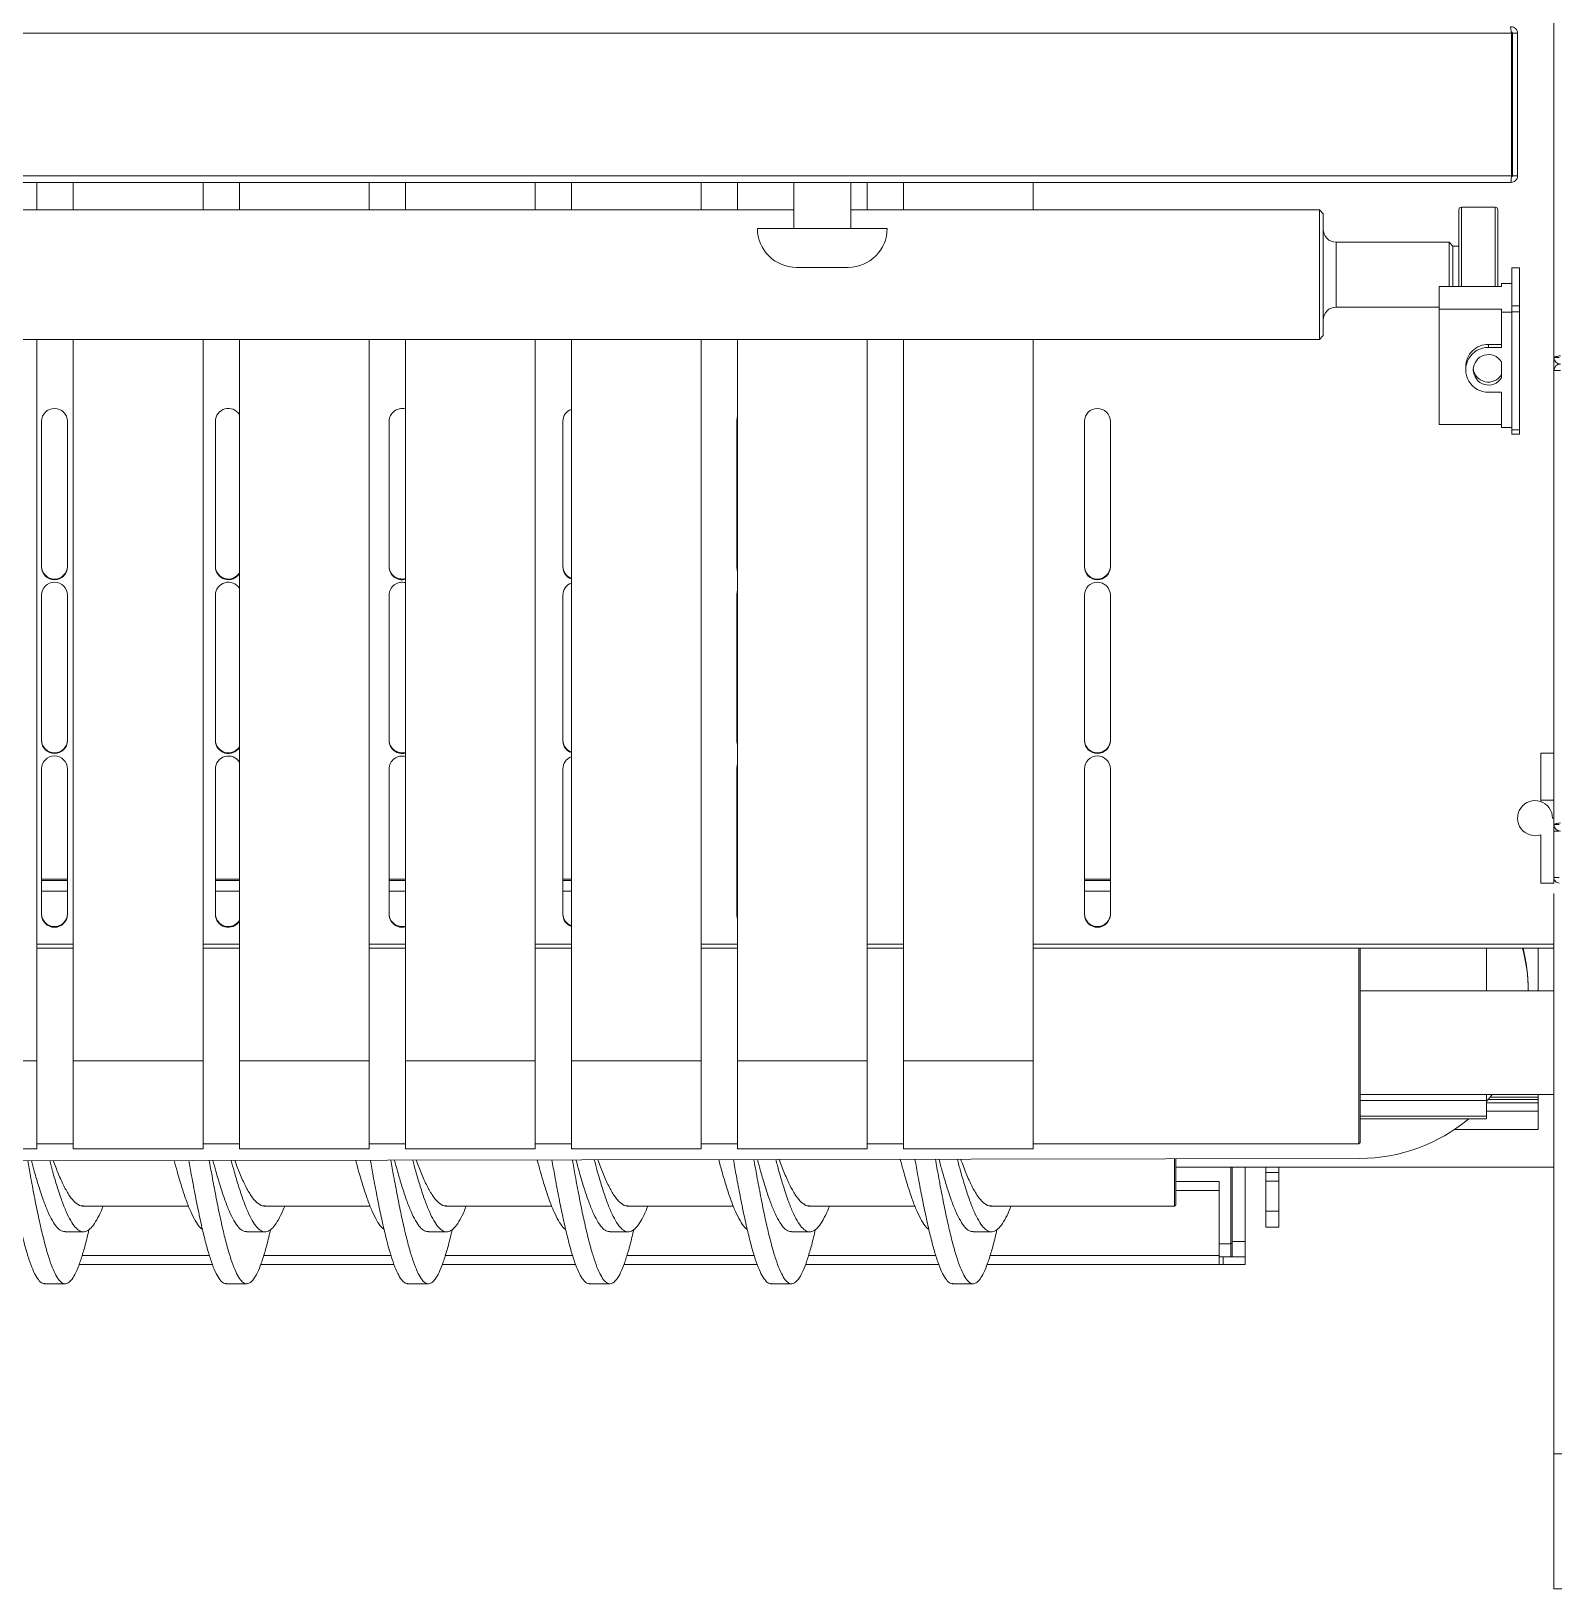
# Model space of a CAD drawing. Header units: millimetres. Extents: x 1761 to 11571, y -2876 to 3504.
# Drawn here: x 4286.6 to 4339.4, y -293.3 to -239.3 of the extents above; entities that cross this region are included whole.
import ezdxf

# ---------------------------------------------------------------- set-up
doc = ezdxf.new("R2010")
doc.units = ezdxf.units.MM
doc.layers.add('new', color=7, linetype='Continuous')

# ---------------------------------------------------------------- blocks, each defined once
blk = doc.blocks.new('SBJ')
at = {"color": 9, "linetype": 'Continuous', "lineweight": 15}
for p, q in [((176237.97, 75707.53), (176237.97, 76562.53)), ((176221.62, 75832.53), (172780.32, 75832.53)), ((176221.62, 75832.53), (176221.62, 75777.53)), ((176221.97, 75777.53), (176221.97, 75832.53)), ((176221.97, 75832.53), (176223.97, 75832.53)), ((176223.97, 75777.53), (176223.97, 75832.53)), ((172780.32, 75777.53), (176221.62, 75777.53)), ((176223.97, 75777.53), (176221.97, 75777.53)), ((176221.47, 75775.03), (172780.47, 75775.03)), ((175653.26, 75764.48), (175653.26, 75775.03)), ((175667.26, 75764.48), (175667.26, 75775.03)), ((175717.26, 75764.48), (175717.26, 75775.03)), ((175731.26, 75764.48), (175731.26, 75775.03)), ((175781.26, 75764.48), (175781.26, 75775.03)), ((175795.26, 75764.48), (175795.26, 75775.03)), ((175845.26, 75764.48), (175845.26, 75775.03)), ((175859.26, 75764.48), (175859.26, 75775.03)), ((175909.26, 75764.48), (175909.26, 75775.03)), ((175923.26, 75764.48), (175923.26, 75775.03)), ((175944.97, 75775.03), (175944.97, 75757.3)), ((175966.97, 75757.3), (175966.97, 75775.03)), ((175973.26, 75764.48), (175973.26, 75775.03)), ((175987.26, 75764.48), (175987.26, 75775.03)), ((176037.26, 75764.48), (176037.26, 75775.03)), ((175944.97, 75764.48), (173056.97, 75764.48)), ((176147.57, 75764.48), (175966.97, 75764.48)), ((176149.07, 75762.98), (176147.57, 75764.48)), ((176147.57, 75718.1), (176147.57, 75764.48)), ((176201.36, 75734.91), (176201.36, 75764.48)), ((176215.36, 75765.48), (176202.36, 75765.48)), ((176202.36, 75765.48), (176202.36, 75734.91)), ((176215.36, 75734.91), (176215.36, 75765.48)), ((176216.36, 75764.48), (176216.36, 75734.91)), ((176149.07, 75762.98), (176149.07, 75719.39)), ((175930.97, 75757.3), (175980.97, 75757.3)), ((176197.57, 75751.98), (176154.07, 75751.98)), ((176154.07, 75726.98), (176154.07, 75751.98)), ((176199.07, 75750.48), (176197.57, 75751.98)), ((176197.57, 75734.91), (176197.57, 75751.98)), ((176201.36, 75750.48), (176199.07, 75750.48)), ((176199.07, 75734.91), (176199.07, 75750.48)), ((175965.97, 75742.3), (175945.97, 75742.3)), ((176224.76, 75742.14), (176221.76, 75742.14)), ((176221.76, 75742.12), (176221.76, 75742.14)), ((176224.76, 75742.12), (176221.76, 75742.12)), ((176221.76, 75742.12), (176221.76, 75727.44)), ((176224.76, 75742.14), (176224.76, 75742.12)), ((176224.76, 75742.12), (176224.76, 75727.44)), ((176217.76, 75734.91), (176193.76, 75734.91)), ((176193.76, 75734.91), (176193.76, 75726.19)), ((176217.76, 75736.05), (176217.76, 75734.91)), ((176221.76, 75736.05), (176217.76, 75736.05)), ((176154.07, 75726.98), (176193.76, 75726.98)), ((176217.76, 75726.19), (176193.76, 75726.19)), ((176193.76, 75726.19), (176193.76, 75681.72)), ((176217.76, 75726.19), (176217.76, 75725.05)), ((176221.76, 75725.05), (176217.76, 75725.05)), ((176217.76, 75725.05), (176217.76, 75711.47)), ((176221.76, 75727.44), (176224.76, 75727.44)), ((176221.76, 75725.16), (176221.76, 75727.44)), ((176224.76, 75725.16), (176221.76, 75725.16)), ((176221.76, 75725.16), (176221.76, 75679.7)), ((176224.76, 75727.44), (176224.76, 75725.16)), ((176224.76, 75725.16), (176224.76, 75679.7)), ((176147.57, 75714.48), (176147.57, 75718.1)), ((176147.57, 75714.48), (176149.07, 75715.98)), ((176149.07, 75719.39), (176149.07, 75715.98)), ((172860.57, 75714.48), (176147.57, 75714.48)), ((175653.26, 75436.55), (175653.26, 75714.48)), ((175667.26, 75436.55), (175667.26, 75714.48)), ((175717.26, 75436.55), (175717.26, 75714.48)), ((175731.26, 75436.55), (175731.26, 75714.48)), ((175781.26, 75436.55), (175781.26, 75714.48)), ((175795.26, 75436.55), (175795.26, 75714.48)), ((175845.26, 75436.55), (175845.26, 75714.48)), ((175859.26, 75436.55), (175859.26, 75714.48)), ((175909.26, 75436.55), (175909.26, 75714.48)), ((175923.26, 75436.55), (175923.26, 75714.48)), ((175973.26, 75436.55), (175973.26, 75714.48)), ((175987.26, 75436.55), (175987.26, 75714.48)), ((176037.26, 75436.55), (176037.26, 75714.48)), ((176212.76, 75711.47), (176212.76, 75712.62)), ((176217.76, 75712.62), (176212.76, 75712.62)), ((176212.76, 75711.47), (176217.76, 75711.47)), ((176204, 75703.96), (176204, 75702.81)), ((176217.76, 75705.93), (176217.76, 75699.69)), ((176237.97, 75702.53), (176237.97, 75707.53)), ((176239.97, 75707.53), (176237.97, 75707.53)), ((176237.97, 75527.53), (176237.97, 75702.53)), ((176240.47, 75702.53), (176237.97, 75702.53)), ((176217.76, 75694.15), (176212.76, 75694.15)), ((176217.76, 75694.15), (176217.76, 75680.58)), ((175655.01, 75626.86), (175655.01, 75682.99)), ((175665.01, 75682.99), (175665.01, 75626.86)), ((175722.01, 75626.86), (175722.01, 75682.99)), ((175789.01, 75626.86), (175789.01, 75682.99)), ((175856.01, 75626.86), (175856.01, 75682.99)), ((175923.01, 75626.86), (175923.01, 75682.99)), ((176057.01, 75626.86), (176057.01, 75682.99)), ((176067.01, 75682.99), (176067.01, 75626.86)), ((176217.76, 75681.72), (176193.76, 75681.72)), ((176221.76, 75680.58), (176217.76, 75680.58)), ((176221.76, 75679.7), (176224.76, 75679.7)), ((176221.76, 75678), (176221.76, 75679.7)), ((176224.76, 75679.7), (176224.76, 75678)), ((176221.76, 75678), (176224.76, 75678)), ((175655.01, 75559.89), (175655.01, 75616.02)), ((175665.01, 75616.02), (175665.01, 75559.89)), ((175722.01, 75559.89), (175722.01, 75616.02)), ((175789.01, 75559.89), (175789.01, 75616.02)), ((175856.01, 75559.89), (175856.01, 75616.02)), ((175923.01, 75559.89), (175923.01, 75616.02)), ((176057.01, 75559.89), (176057.01, 75616.02)), ((176067.01, 75616.02), (176067.01, 75559.89)), ((176232.97, 75555.03), (176232.97, 75537.03)), ((176237.97, 75555.03), (176232.97, 75555.03)), ((175655.01, 75492.92), (175655.01, 75549.06)), ((175665.01, 75549.06), (175665.01, 75492.92)), ((175722.01, 75492.92), (175722.01, 75549.06)), ((175789.01, 75492.92), (175789.01, 75549.06)), ((175856.01, 75492.92), (175856.01, 75549.06)), ((175923.01, 75492.92), (175923.01, 75549.06)), ((176057.01, 75492.92), (176057.01, 75549.06)), ((176067.01, 75549.06), (176067.01, 75492.92)), ((176232.97, 75537.03), (176232.97, 75536.39)), ((176232.97, 75537.03), (176237.97, 75537.03)), ((176237.97, 75530.03), (176237.47, 75530.03)), ((176232.97, 75523.66), (176232.97, 75505.03)), ((176237.97, 75527.53), (176237.97, 75525.03)), ((176239.97, 75527.53), (176237.97, 75527.53)), ((176237.97, 75525.03), (176239.97, 75525.03)), ((176237.97, 75507.13), (176237.97, 75525.03)), ((175665.01, 75506.53), (175655.01, 75506.53)), ((175665.01, 75506.03), (175655.01, 75506.03)), ((175731.26, 75506.53), (175722.01, 75506.53)), ((175731.26, 75506.03), (175722.01, 75506.03)), ((175795.26, 75506.53), (175789.01, 75506.53)), ((175795.26, 75506.03), (175789.01, 75506.03)), ((175859.26, 75506.53), (175856.01, 75506.53)), ((175859.26, 75506.03), (175856.01, 75506.03)), ((175923.26, 75506.53), (175923.01, 75506.53)), ((175923.26, 75506.03), (175923.01, 75506.03)), ((176067.01, 75506.53), (176057.01, 75506.53)), ((176067.01, 75506.03), (176057.01, 75506.03)), ((176237.97, 75507.13), (176237.97, 75505.03)), ((176237.97, 75507.13), (176239.97, 75507.13)), ((175665.01, 75501.92), (175655.01, 75501.92)), ((175731.26, 75501.92), (175722.01, 75501.92)), ((175795.26, 75501.92), (175789.01, 75501.92)), ((175859.26, 75501.92), (175856.01, 75501.92)), ((175923.26, 75501.92), (175923.01, 75501.92)), ((176067.01, 75501.92), (176057.01, 75501.92)), ((176237.97, 75505.03), (176232.97, 75505.03)), ((176237.97, 75285.03), (176237.97, 75501.03)), ((175667.26, 75481.5), (175653.26, 75481.5)), ((175731.26, 75481.5), (175717.26, 75481.5)), ((175795.26, 75481.5), (175781.26, 75481.5)), ((175859.26, 75481.5), (175845.26, 75481.5)), ((175923.26, 75481.5), (175909.26, 75481.5)), ((175987.26, 75481.5), (175973.26, 75481.5)), ((176237.97, 75481.5), (176037.26, 75481.5)), ((175653.26, 75479.93), (175667.26, 75479.93)), ((175717.26, 75479.93), (175731.26, 75479.93)), ((175781.26, 75479.93), (175795.26, 75479.93)), ((175845.26, 75479.93), (175859.26, 75479.93)), ((175909.26, 75479.93), (175923.26, 75479.93)), ((175973.26, 75479.93), (175987.26, 75479.93)), ((176037.26, 75479.93), (176237.97, 75479.93)), ((176162.77, 75425.7), (176162.77, 75479.93)), ((176163.27, 75425.93), (176163.27, 75479.93)), ((176211.97, 75479.93), (176211.97, 75463.53)), ((176231.97, 75463.53), (176231.97, 75479.93)), ((176237.97, 75463.53), (176163.27, 75463.53)), ((176228.1, 75463.53), (176228.1, 75464.11)), ((175653.26, 75436.55), (175603.26, 75436.55)), ((175653.26, 75402.66), (175653.26, 75436.55)), ((175717.26, 75436.55), (175667.26, 75436.55)), ((175667.26, 75402.66), (175667.26, 75436.55)), ((175717.26, 75402.66), (175717.26, 75436.55)), ((175781.26, 75436.55), (175731.26, 75436.55)), ((175731.26, 75402.66), (175731.26, 75436.55)), ((175781.26, 75402.66), (175781.26, 75436.55)), ((175845.26, 75436.55), (175795.26, 75436.55)), ((175795.26, 75402.66), (175795.26, 75436.55)), ((175845.26, 75402.66), (175845.26, 75436.55)), ((175909.26, 75436.55), (175859.26, 75436.55)), ((175859.26, 75402.66), (175859.26, 75436.55)), ((175909.26, 75402.66), (175909.26, 75436.55)), ((175973.26, 75436.55), (175923.26, 75436.55)), ((175923.26, 75402.66), (175923.26, 75436.55)), ((175973.26, 75402.66), (175973.26, 75436.55)), ((176037.26, 75436.55), (175987.26, 75436.55)), ((175987.26, 75402.66), (175987.26, 75436.55)), ((176037.26, 75402.66), (176037.26, 75436.55)), ((176162.77, 75404.53), (176162.77, 75425.7)), ((176163.27, 75405.03), (176163.27, 75425.93)), ((176163.27, 75423.53), (176237.97, 75423.53)), ((176211.97, 75423.53), (176211.97, 75421.17)), ((176212.64, 75421.6), (176231.97, 75421.6)), ((176213.4, 75422.5), (176231.97, 75422.5)), ((176231.97, 75422.5), (176231.97, 75423.53)), ((176231.97, 75421.6), (176231.97, 75422.5)), ((176231.97, 75420.29), (176231.97, 75421.6)), ((176211.97, 75421.17), (176163.27, 75421.17)), ((176211.97, 75421.17), (176211.97, 75415.24)), ((176211.97, 75420.29), (176231.97, 75420.29)), ((176211.97, 75417.13), (176231.97, 75417.13)), ((176231.97, 75417.13), (176231.97, 75420.29)), ((176231.97, 75410), (176231.97, 75417.13)), ((176211.97, 75415.24), (176163.27, 75415.24)), ((176211.97, 75414.18), (176163.27, 75414.18)), ((176199.58, 75410), (176231.97, 75410)), ((176211.97, 75414.18), (176211.97, 75415.24)), ((175653.26, 75404.53), (175667.26, 75404.53)), ((175717.26, 75404.53), (175731.26, 75404.53)), ((175781.26, 75404.53), (175795.26, 75404.53)), ((175845.26, 75404.53), (175859.26, 75404.53)), ((175909.26, 75404.53), (175923.26, 75404.53)), ((175973.26, 75404.53), (175987.26, 75404.53)), ((176037.26, 75404.53), (176162.77, 75404.53)), ((176162.77, 75404.53), (176163.27, 75405.03)), ((176163.21, 75398.9), (174591.09, 75396.23)), ((175603.26, 75402.66), (175653.26, 75402.66)), ((175667.26, 75402.66), (175717.26, 75402.66)), ((175731.26, 75402.66), (175781.26, 75402.66)), ((175795.26, 75402.66), (175845.26, 75402.66)), ((175859.26, 75402.66), (175909.26, 75402.66)), ((175923.26, 75402.66), (175973.26, 75402.66)), ((175987.26, 75402.66), (176037.26, 75402.66)), ((176091.77, 75398.78), (176091.77, 75380.53)), ((176092.27, 75398.78), (176092.27, 75381.03)), ((176092.27, 75395.53), (176237.97, 75395.53)), ((176113.47, 75366.03), (176113.47, 75395.53)), ((176113.97, 75395.53), (176113.97, 75366.92)), ((176118.97, 75395.53), (176118.97, 75366.92)), ((176126.97, 75393.44), (176126.97, 75395.53)), ((176131.97, 75393.44), (176126.97, 75393.44)), ((176126.97, 75390.09), (176126.97, 75393.44)), ((176131.97, 75393.44), (176131.97, 75395.53)), ((176131.97, 75390.09), (176131.97, 75393.44)), ((176108.97, 75390.03), (176092.27, 75390.03)), ((176108.97, 75386.53), (176092.27, 75386.53)), ((176108.97, 75390.03), (176108.97, 75386.53)), ((176108.97, 75361.53), (176108.97, 75386.53)), ((176126.97, 75390.09), (176131.97, 75390.09)), ((176126.97, 75378.55), (176126.97, 75390.09)), ((176131.97, 75378.55), (176131.97, 75390.09)), ((175670.69, 75380.53), (175711.68, 75380.53)), ((175740.69, 75380.53), (175781.68, 75380.53)), ((175810.69, 75380.53), (175851.68, 75380.53)), ((175880.69, 75380.53), (175921.68, 75380.53)), ((175950.69, 75380.53), (175991.68, 75380.53)), ((176020.69, 75380.53), (176091.77, 75380.53)), ((176091.77, 75380.53), (176092.27, 75381.03)), ((176131.97, 75378.55), (176126.97, 75378.55)), ((176126.97, 75372.38), (176126.97, 75378.55)), ((176131.97, 75372.38), (176131.97, 75378.55)), ((175664.14, 75370.6), (175671.19, 75370.6)), ((175734.14, 75370.6), (175741.19, 75370.6)), ((175804.14, 75370.6), (175811.19, 75370.6)), ((175874.14, 75370.6), (175881.19, 75370.6)), ((175944.14, 75370.6), (175951.19, 75370.6)), ((176014.14, 75370.6), (176021.19, 75370.6)), ((176131.97, 75372.38), (176126.97, 75372.38)), ((175719.72, 75361.53), (175670.66, 75361.53)), ((175789.72, 75361.53), (175740.66, 75361.53)), ((175859.72, 75361.53), (175810.66, 75361.53)), ((175929.72, 75361.53), (175880.66, 75361.53)), ((175999.72, 75361.53), (175950.66, 75361.53)), ((176108.97, 75361.53), (176020.66, 75361.53)), ((176108.97, 75366.03), (176113.47, 75366.03)), ((176108.97, 75361.53), (176108.97, 75358.03)), ((176113.47, 75366.03), (176113.47, 75361.03)), ((176118.97, 75366.92), (176113.97, 75366.92)), ((176113.97, 75366.92), (176113.97, 75361.03)), ((176118.97, 75366.92), (176118.97, 75361.03)), ((175720.91, 75358.03), (175669.49, 75358.03)), ((175790.91, 75358.03), (175739.49, 75358.03)), ((175860.91, 75358.03), (175809.49, 75358.03)), ((175930.91, 75358.03), (175879.49, 75358.03)), ((176000.91, 75358.03), (175949.49, 75358.03)), ((176108.97, 75358.03), (176019.49, 75358.03)), ((176108.97, 75361.03), (176110.47, 75361.03)), ((176110.47, 75361.03), (176108.97, 75361.03)), ((176110.47, 75358.03), (176108.97, 75358.03)), ((176110.47, 75361.03), (176110.47, 75358.03)), ((176113.97, 75361.03), (176110.47, 75361.03)), ((176118.97, 75358.03), (176110.47, 75358.03)), ((176113.97, 75361.05), (176113.64, 75361.03)), ((176118.97, 75361.03), (176113.97, 75361.03)), ((176118.97, 75358.03), (176118.97, 75361.03)), ((175656.25, 75350.6), (175664.14, 75350.6)), ((175726.25, 75350.6), (175734.14, 75350.6)), ((175796.25, 75350.6), (175804.14, 75350.6)), ((175866.25, 75350.6), (175874.14, 75350.6)), ((175936.25, 75350.6), (175944.14, 75350.6)), ((176006.25, 75350.6), (176014.14, 75350.6)), ((176237.97, 75285.03), (176437.97, 75285.03)), ((176237.97, 75233.03), (176237.97, 75285.03)), ((176237.97, 75233.03), (176437.97, 75233.03))]:
    blk.add_line(p, q, dxfattribs=at)
at = {"color": 9, "linetype": 'Continuous', "lineweight": 15, "flags": 128}
for points in [[(175923.01, 75682.99), (175923.21, 75684.38), (175923.26, 75684.54)], [(175923.01, 75627.12), (175923.21, 75625.73), (175923.26, 75625.56)], [(175923.26, 75625.3), (175923.21, 75625.47), (175923.01, 75626.86)], [(175923.01, 75616.02), (175923.21, 75617.41), (175923.26, 75617.57)], [(175923.01, 75560.15), (175923.21, 75558.76), (175923.26, 75558.6)], [(175923.26, 75558.34), (175923.21, 75558.5), (175923.01, 75559.89)], [(175923.01, 75549.06), (175923.21, 75550.44), (175923.26, 75550.61)], [(175923.01, 75493.18), (175923.21, 75491.8), (175923.26, 75491.63)], [(175923.26, 75491.37), (175923.21, 75491.53), (175923.01, 75492.92)], [(176214.23, 75423.53), (176213.95, 75423.18), (176211.97, 75420.83)]]:
    blk.add_lwpolyline(points, dxfattribs=at)
at = {"color": 9, "linetype": 'Continuous', "lineweight": 15}
for centre, radius, start, end in [((176202.36, 75764.48), 1, 90, 180), ((176215.36, 75764.48), 1, 0, 90), ((175945.97, 75757.3), 15, 180, 270), ((175965.97, 75757.3), 15, 270, 0), ((176154.07, 75756.98), 5, 180, 270), ((176154.07, 75721.98), 5, 90, 180), ((176212.71, 75703.91), 8.71, 89.63964, 179.68291), ((176212.68, 75702.81), 8.66, 89.47486, 270.52514), ((176212.79, 75702.81), 5.87, 32.11709, 327.88291), ((176240.47, 75707.53), 2.5, 180, 270), ((176240.47, 75702.53), 2.5, 90, 180), ((176212.77, 75704.02), 5.93, 186.18613, 327.45458), ((175660.01, 75682.93), 5, 0.66843, 179.33157), ((175727.02, 75682.92), 5.01, 32.05022, 179.17774), ((175794, 75682.93), 4.99, 75.33366, 179.28565), ((175860.95, 75682.96), 4.94, 109.92779, 179.67777), ((176062.01, 75682.93), 5, 0.66843, 179.33157), ((175660.01, 75627.17), 5, 180.66843, 359.33157), ((175660.01, 75626.91), 5, 180.66843, 359.33157), ((175727.02, 75627.19), 5.01, 180.82226, 327.94978), ((175727.02, 75626.93), 5.01, 180.82226, 327.94978), ((175794, 75627.18), 4.99, 180.71435, 284.66634), ((175793.99, 75626.9), 4.98, 180.5489, 284.83179), ((175860.95, 75627.14), 4.94, 180.32223, 250.07221), ((175860.94, 75626.88), 4.93, 180.27596, 250.11848), ((176062.01, 75627.17), 5, 180.66843, 359.33157), ((176062.01, 75626.91), 5, 180.66843, 359.33157), ((175660.01, 75615.96), 5, 0.66843, 179.33157), ((175727.02, 75615.95), 5.01, 32.05022, 179.17774), ((175794, 75615.96), 4.99, 75.33366, 179.28565), ((175860.95, 75616), 4.94, 109.92779, 179.67777), ((176062.01, 75615.96), 5, 0.66843, 179.33157), ((175660.01, 75560.21), 5, 180.66843, 359.33157), ((175660.01, 75559.95), 5, 180.66843, 359.33157), ((175727.02, 75560.22), 5.01, 180.82226, 327.94978), ((175727.02, 75559.96), 5.01, 180.82226, 327.94978), ((175794, 75560.21), 4.99, 180.71435, 284.66634), ((175793.99, 75559.94), 4.98, 180.5489, 284.83179), ((175860.95, 75560.18), 4.94, 180.32223, 250.07221), ((175860.94, 75559.91), 4.93, 180.27596, 250.11848), ((176062.01, 75560.21), 5, 180.66843, 359.33157), ((176062.01, 75559.95), 5, 180.66843, 359.33157), ((175660.01, 75549), 5, 0.66843, 179.33157), ((175727.02, 75548.98), 5.01, 32.05022, 179.17774), ((175794, 75548.99), 4.99, 75.33366, 179.28565), ((175860.95, 75549.03), 4.94, 109.92779, 179.67777), ((176062.01, 75549), 5, 0.66843, 179.33157), ((176230.72, 75530.03), 6.75, 0, 289.47122), ((176240.47, 75527.53), 2.5, 180, 270), ((175660.01, 75493.24), 5, 180.66843, 359.33157), ((175660.01, 75492.98), 5, 180.66843, 359.33157), ((175727.02, 75493.25), 5.01, 180.82226, 327.94978), ((175727.02, 75492.99), 5.01, 180.82226, 327.94978), ((175794, 75493.24), 4.99, 180.71435, 284.66634), ((175793.99, 75492.97), 4.98, 180.5489, 284.83179), ((175860.95, 75493.21), 4.94, 180.32223, 250.07221), ((175860.94, 75492.95), 4.93, 180.27596, 250.11848), ((176062.01, 75493.24), 5, 180.66843, 359.33157), ((176062.01, 75492.98), 5, 180.66843, 359.33157), ((176164.32, 75463.27), 63.78, 0.2324, 15.14099), ((176164.32, 75464.1), 63.78, 0.00221, 14.36575), ((176163.14, 75464.27), 65.37, 270.05881, 309.97388), ((176113.47, 75366.53), 0.5, 270, 0)]:
    blk.add_arc(centre, radius, start, end, dxfattribs=at)
for points in [[(176221.12, 75835.03), (176221.16, 75834.99), (176221.24, 75834.91), (176221.37, 75834.34), (176221.49, 75833.51), (176221.58, 75832.85), (176221.62, 75832.53)], [(176223.97, 75832.53), (176223.93, 75832.85), (176223.86, 75833.51), (176223.28, 75834.34), (176222.45, 75834.91), (176221.8, 75834.99), (176221.47, 75835.03)], [(176221.97, 75832.53), (176221.96, 75832.59), (176221.95, 75832.72), (176221.83, 75832.89), (176221.67, 75833), (176221.54, 75833.02), (176221.47, 75833.03)], [(176221.62, 75777.53), (176221.6, 75777.2), (176221.58, 75776.54), (176221.54, 75775.72), (176221.51, 75775.14), (176221.48, 75775.06), (176221.47, 75775.03)], [(176221.47, 75775.03), (176221.8, 75775.06), (176222.45, 75775.14), (176223.28, 75775.72), (176223.86, 75776.54), (176223.93, 75777.2), (176223.97, 75777.53)], [(176221.47, 75777.03), (176221.54, 75777.03), (176221.67, 75777.05), (176221.83, 75777.17), (176221.95, 75777.33), (176221.96, 75777.46), (176221.97, 75777.53)], [(176237.97, 75507.13), (176238, 75506.85), (176238.07, 75506.3), (176238.55, 75505.61), (176239.24, 75505.12), (176239.8, 75505.06), (176240.07, 75505.03)]]:
    blk.add_open_spline(points, degree=3, dxfattribs=at)
for points, knots in [([(176240.47, 75708.23), (176240.18, 75708.18), (176239.61, 75708.08), (176238.86, 75707.93), (176238.29, 75707.77), (176238.01, 75707.64), (176237.98, 75707.56), (176237.97, 75707.53)], [0, 0, 0, 0, 0.218175, 0.43635, 0.654515, 0.87268, 1, 1, 1, 1]), ([(176240.47, 75528.23), (176240.18, 75528.18), (176239.61, 75528.08), (176238.86, 75527.93), (176238.29, 75527.77), (176238.01, 75527.64), (176237.98, 75527.56), (176237.97, 75527.53)], [0, 0, 0, 0, 0.218175, 0.43635, 0.654515, 0.87268, 1, 1, 1, 1]), ([(175656.25, 75350.69), (175656.16, 75350.66), (175655.58, 75350.49), (175654.52, 75351.26), (175653.06, 75353.05), (175651.6, 75356), (175650.14, 75359.95), (175648.69, 75364.85), (175647.23, 75370.62), (175645.77, 75377.15), (175644.31, 75384.36), (175642.99, 75391.35), (175642.15, 75396.04), (175641.8, 75398.02)], [0, 0, 0, 0, 0.018877, 0.119821, 0.220685, 0.321548, 0.422492, 0.523334, 0.624241, 0.725149, 0.82599, 0.926934, 1, 1, 1, 1]), ([(175673.29, 75371.4), (175673.06, 75370.43), (175672.35, 75367.33), (175671.16, 75362.95), (175669.7, 75358.36), (175668.24, 75354.79), (175666.78, 75352.24), (175665.32, 75350.79), (175663.87, 75350.44), (175662.4, 75351.2), (175660.95, 75353.06), (175659.49, 75356), (175658.03, 75359.95), (175656.57, 75364.85), (175655.11, 75370.62), (175653.65, 75377.15), (175652.2, 75384.36), (175650.87, 75391.35), (175650.03, 75396.05), (175649.68, 75398.03)], [0, 0, 0, 0, 0.028542, 0.0903, 0.152107, 0.213851, 0.275636, 0.337421, 0.399165, 0.460972, 0.52273, 0.584488, 0.646295, 0.708039, 0.769824, 0.831609, 0.893353, 0.95516, 1, 1, 1, 1]), ([(175664.14, 75370.68), (175663.66, 75370.72), (175662.59, 75370.81), (175660.95, 75372.27), (175659.2, 75374.77), (175657.45, 75378.3), (175655.7, 75382.74), (175653.95, 75388.01), (175652.42, 75393.15), (175651.47, 75396.68), (175651.11, 75398.03)], [0, 0, 0, 0, 0.110724, 0.24494, 0.379156, 0.51344, 0.647724, 0.781939, 0.916155, 1, 1, 1, 1]), ([(175678.72, 75380.53), (175678.65, 75380.33), (175677.99, 75378.54), (175676.75, 75375.98), (175675, 75373.02), (175673.26, 75371.19), (175671.5, 75370.43), (175669.75, 75370.79), (175668, 75372.25), (175666.26, 75374.77), (175664.5, 75378.3), (175662.75, 75382.74), (175661, 75388.01), (175659.47, 75393.15), (175658.52, 75396.68), (175658.16, 75398.04)], [0, 0, 0, 0, 0.010598, 0.095721, 0.180801, 0.265881, 0.351004, 0.436127, 0.521207, 0.606286, 0.691409, 0.776532, 0.861612, 0.946692, 1, 1, 1, 1]), ([(175671.19, 75380.69), (175670.86, 75380.66), (175669.8, 75380.54), (175668, 75381.78), (175665.82, 75384.31), (175663.63, 75388.12), (175661.54, 75392.71), (175660.17, 75396.35), (175659.53, 75398.05)], [0, 0, 0, 0, 0.085734, 0.273345, 0.460956, 0.648568, 0.836183, 1, 1, 1, 1]), ([(175717.05, 75371.56), (175716.7, 75371.82), (175715.77, 75372.5), (175714.26, 75374.8), (175712.5, 75378.3), (175710.75, 75382.75), (175709, 75388.01), (175707.47, 75393.18), (175706.51, 75396.74), (175706.14, 75398.13)], [0, 0, 0, 0, 0.095452, 0.255825, 0.41628, 0.576735, 0.737108, 0.897481, 1, 1, 1, 1]), ([(175726.25, 75350.69), (175726.16, 75350.66), (175725.58, 75350.49), (175724.52, 75351.26), (175723.06, 75353.05), (175721.6, 75356), (175720.14, 75359.95), (175718.69, 75364.85), (175717.23, 75370.62), (175715.77, 75377.15), (175714.31, 75384.36), (175712.98, 75391.38), (175712.13, 75396.12), (175711.78, 75398.14)], [0, 0, 0, 0, 0.018849, 0.119644, 0.220358, 0.321073, 0.421867, 0.52256, 0.623318, 0.724076, 0.824769, 0.925563, 1, 1, 1, 1]), ([(175743.29, 75371.4), (175743.06, 75370.43), (175742.35, 75367.33), (175741.16, 75362.95), (175739.7, 75358.36), (175738.24, 75354.79), (175736.78, 75352.24), (175735.32, 75350.79), (175733.87, 75350.44), (175732.4, 75351.2), (175730.95, 75353.06), (175729.49, 75356), (175728.03, 75359.95), (175726.57, 75364.85), (175725.11, 75370.62), (175723.65, 75377.15), (175722.2, 75384.36), (175720.86, 75391.39), (175720.02, 75396.13), (175719.66, 75398.15)], [0, 0, 0, 0, 0.028516, 0.090218, 0.151969, 0.213657, 0.275386, 0.337115, 0.398803, 0.460554, 0.522256, 0.583958, 0.645709, 0.707398, 0.769127, 0.830855, 0.892544, 0.954295, 1, 1, 1, 1]), ([(175734.14, 75370.68), (175733.66, 75370.72), (175732.59, 75370.81), (175730.95, 75372.27), (175729.2, 75374.77), (175727.45, 75378.3), (175725.7, 75382.74), (175723.95, 75388.01), (175722.41, 75393.19), (175721.45, 75396.75), (175721.07, 75398.15)], [0, 0, 0, 0, 0.1104501, 0.2443333, 0.3782166, 0.512168, 0.6461195, 0.7800027, 0.9138859, 1, 1, 1, 1]), ([(175748.72, 75380.53), (175748.65, 75380.33), (175747.99, 75378.54), (175746.75, 75375.98), (175745, 75373.02), (175743.26, 75371.19), (175741.5, 75370.43), (175739.75, 75370.79), (175738, 75372.25), (175736.26, 75374.77), (175734.5, 75378.3), (175732.75, 75382.74), (175731, 75388.01), (175729.46, 75393.19), (175728.5, 75396.76), (175728.13, 75398.16)], [0, 0, 0, 0, 0.010582, 0.095571, 0.180517, 0.265463, 0.350452, 0.435442, 0.520388, 0.605334, 0.690323, 0.775312, 0.860258, 0.945204, 1, 1, 1, 1]), ([(175741.19, 75380.69), (175740.86, 75380.66), (175739.8, 75380.54), (175738, 75381.78), (175735.82, 75384.31), (175733.63, 75388.12), (175731.52, 75392.74), (175730.14, 75396.43), (175729.49, 75398.17)], [0, 0, 0, 0, 0.085398, 0.272273, 0.459149, 0.646026, 0.832905, 1, 1, 1, 1]), ([(175787.05, 75371.56), (175786.7, 75371.82), (175785.77, 75372.5), (175784.26, 75374.8), (175782.5, 75378.3), (175780.75, 75382.75), (175779, 75388.01), (175777.46, 75393.22), (175776.49, 75396.82), (175776.1, 75398.25)], [0, 0, 0, 0, 0.0951694, 0.2550682, 0.4150484, 0.5750287, 0.7349274, 0.8948262, 1, 1, 1, 1]), ([(175796.25, 75350.69), (175796.16, 75350.66), (175795.58, 75350.49), (175794.52, 75351.26), (175793.06, 75353.05), (175791.6, 75356), (175790.14, 75359.95), (175788.69, 75364.85), (175787.23, 75370.62), (175785.77, 75377.15), (175784.31, 75384.36), (175782.97, 75391.42), (175782.12, 75396.2), (175781.75, 75398.26)], [0, 0, 0, 0, 0.018821, 0.119467, 0.220033, 0.320599, 0.421244, 0.521788, 0.622397, 0.723007, 0.823551, 0.924196, 1, 1, 1, 1]), ([(175813.29, 75371.4), (175813.06, 75370.43), (175812.35, 75367.33), (175811.16, 75362.95), (175809.7, 75358.36), (175808.24, 75354.79), (175806.78, 75352.24), (175805.32, 75350.79), (175803.87, 75350.44), (175802.4, 75351.2), (175800.95, 75353.06), (175799.49, 75356), (175798.03, 75359.95), (175796.57, 75364.85), (175795.11, 75370.62), (175793.65, 75377.15), (175792.2, 75384.36), (175790.86, 75391.43), (175790, 75396.21), (175789.64, 75398.27)], [0, 0, 0, 0, 0.02849, 0.090136, 0.151831, 0.213464, 0.275137, 0.33681, 0.398442, 0.460137, 0.521784, 0.58343, 0.645125, 0.706757, 0.76843, 0.830103, 0.891736, 0.953431, 1, 1, 1, 1]), ([(175804.14, 75370.68), (175803.66, 75370.72), (175802.59, 75370.81), (175800.95, 75372.27), (175799.2, 75374.77), (175797.45, 75378.3), (175795.7, 75382.74), (175793.95, 75388.01), (175792.4, 75393.22), (175791.43, 75396.83), (175791.04, 75398.27)], [0, 0, 0, 0, 0.110177, 0.24373, 0.377282, 0.510903, 0.644523, 0.778076, 0.911628, 1, 1, 1, 1]), ([(175818.72, 75380.53), (175818.65, 75380.33), (175817.99, 75378.54), (175816.75, 75375.98), (175815, 75373.02), (175813.26, 75371.19), (175811.5, 75370.43), (175809.75, 75370.79), (175808, 75372.25), (175806.26, 75374.77), (175804.5, 75378.3), (175802.75, 75382.74), (175801, 75388.01), (175799.45, 75393.23), (175798.48, 75396.84), (175798.09, 75398.28)], [0, 0, 0, 0, 0.010565, 0.095421, 0.180234, 0.265047, 0.349902, 0.434758, 0.519571, 0.604384, 0.68924, 0.774096, 0.858908, 0.943721, 1, 1, 1, 1]), ([(175811.19, 75380.69), (175810.86, 75380.66), (175809.8, 75380.54), (175808, 75381.78), (175805.82, 75384.31), (175803.63, 75388.12), (175801.5, 75392.78), (175800.11, 75396.5), (175799.44, 75398.29)], [0, 0, 0, 0, 0.085064, 0.27121, 0.457356, 0.643504, 0.829653, 1, 1, 1, 1]), ([(175857.05, 75371.56), (175856.7, 75371.82), (175855.77, 75372.5), (175854.26, 75374.8), (175852.5, 75378.3), (175850.75, 75382.75), (175849, 75388.01), (175847.44, 75393.25), (175846.47, 75396.9), (175846.07, 75398.36)], [0, 0, 0, 0, 0.094889, 0.254316, 0.413824, 0.573333, 0.73276, 0.892187, 1, 1, 1, 1]), ([(175866.25, 75350.69), (175866.16, 75350.66), (175865.58, 75350.49), (175864.52, 75351.26), (175863.06, 75353.05), (175861.6, 75356), (175860.14, 75359.95), (175858.69, 75364.85), (175857.23, 75370.62), (175855.77, 75377.15), (175854.31, 75384.36), (175852.96, 75391.46), (175852.11, 75396.28), (175851.73, 75398.37)], [0, 0, 0, 0, 0.018794, 0.119291, 0.219708, 0.320126, 0.420623, 0.521019, 0.62148, 0.721941, 0.822336, 0.922833, 1, 1, 1, 1]), ([(175883.29, 75371.4), (175883.06, 75370.43), (175882.35, 75367.33), (175881.16, 75362.95), (175879.7, 75358.36), (175878.24, 75354.79), (175876.78, 75352.24), (175875.32, 75350.79), (175873.87, 75350.44), (175872.4, 75351.2), (175870.95, 75353.06), (175869.49, 75356), (175868.03, 75359.95), (175866.57, 75364.85), (175865.11, 75370.62), (175863.65, 75377.15), (175862.2, 75384.36), (175860.85, 75391.47), (175859.99, 75396.29), (175859.62, 75398.39)], [0, 0, 0, 0, 0.028464, 0.090055, 0.151694, 0.213271, 0.274888, 0.336505, 0.398082, 0.459721, 0.521312, 0.582902, 0.644541, 0.706118, 0.767735, 0.829352, 0.890929, 0.952568, 1, 1, 1, 1]), ([(175874.14, 75370.68), (175873.66, 75370.72), (175872.59, 75370.81), (175870.95, 75372.27), (175869.2, 75374.77), (175867.45, 75378.3), (175865.7, 75382.74), (175863.95, 75388.01), (175862.39, 75393.26), (175861.4, 75396.91), (175861.01, 75398.39)], [0, 0, 0, 0, 0.1099057, 0.2431291, 0.3763524, 0.5096436, 0.6429348, 0.7761582, 0.9093815, 1, 1, 1, 1]), ([(175888.72, 75380.53), (175888.65, 75380.33), (175887.99, 75378.54), (175886.75, 75375.98), (175885, 75373.02), (175883.26, 75371.19), (175881.5, 75370.43), (175879.75, 75370.79), (175878, 75372.25), (175876.26, 75374.77), (175874.5, 75378.3), (175872.75, 75382.74), (175871, 75388.01), (175869.44, 75393.26), (175868.46, 75396.92), (175868.06, 75398.4)], [0, 0, 0, 0, 0.010549, 0.095272, 0.179952, 0.264631, 0.349354, 0.434077, 0.518757, 0.603437, 0.68816, 0.772883, 0.857563, 0.942243, 1, 1, 1, 1]), ([(175881.19, 75380.69), (175880.86, 75380.66), (175879.8, 75380.54), (175878, 75381.78), (175875.82, 75384.31), (175873.63, 75388.12), (175871.49, 75392.81), (175870.08, 75396.58), (175869.4, 75398.4)], [0, 0, 0, 0, 0.084733, 0.270156, 0.455578, 0.641001, 0.826427, 1, 1, 1, 1]), ([(175927.05, 75371.56), (175926.7, 75371.82), (175925.77, 75372.5), (175924.26, 75374.8), (175922.5, 75378.3), (175920.75, 75382.75), (175919, 75388.01), (175917.43, 75393.29), (175916.45, 75396.97), (175916.04, 75398.48)], [0, 0, 0, 0, 0.09461, 0.253568, 0.412608, 0.571647, 0.730605, 0.889564, 1, 1, 1, 1]), ([(175936.25, 75350.69), (175936.16, 75350.66), (175935.58, 75350.49), (175934.52, 75351.26), (175933.06, 75353.05), (175931.6, 75356), (175930.14, 75359.95), (175928.69, 75364.85), (175927.23, 75370.62), (175925.77, 75377.15), (175924.31, 75384.36), (175922.96, 75391.5), (175922.09, 75396.36), (175921.71, 75398.49)], [0, 0, 0, 0, 0.0187661, 0.1191154, 0.2193849, 0.3196544, 0.4200037, 0.5202514, 0.6205644, 0.7208775, 0.8211251, 0.9214745, 1, 1, 1, 1]), ([(175953.29, 75371.4), (175953.06, 75370.43), (175952.35, 75367.33), (175951.16, 75362.95), (175949.7, 75358.36), (175948.24, 75354.79), (175946.78, 75352.24), (175945.32, 75350.79), (175943.87, 75350.44), (175942.4, 75351.2), (175940.95, 75353.06), (175939.49, 75356), (175938.03, 75359.95), (175936.57, 75364.85), (175935.11, 75370.62), (175933.65, 75377.15), (175932.2, 75384.36), (175930.84, 75391.5), (175929.98, 75396.37), (175929.59, 75398.51)], [0, 0, 0, 0, 0.028439, 0.089973, 0.151557, 0.213078, 0.27464, 0.336201, 0.397722, 0.459306, 0.52084, 0.582375, 0.643959, 0.70548, 0.767041, 0.828603, 0.890124, 0.951708, 1, 1, 1, 1]), ([(175944.14, 75370.68), (175943.66, 75370.72), (175942.59, 75370.81), (175940.95, 75372.27), (175939.2, 75374.77), (175937.45, 75378.3), (175935.7, 75382.74), (175933.95, 75388.01), (175932.37, 75393.3), (175931.38, 75396.99), (175930.98, 75398.51)], [0, 0, 0, 0, 0.109636, 0.242531, 0.375427, 0.508391, 0.641354, 0.77425, 0.907146, 1, 1, 1, 1]), ([(175958.72, 75380.53), (175958.65, 75380.33), (175957.99, 75378.54), (175956.75, 75375.98), (175955, 75373.02), (175953.26, 75371.19), (175951.5, 75370.43), (175949.75, 75370.79), (175948, 75372.25), (175946.26, 75374.77), (175944.5, 75378.3), (175942.75, 75382.74), (175941, 75388.01), (175939.43, 75393.3), (175938.44, 75397), (175938.03, 75398.52)], [0, 0, 0, 0, 0.0105322, 0.0951227, 0.1796701, 0.2642175, 0.348808, 0.4333985, 0.5179459, 0.6024933, 0.6870838, 0.7716743, 0.8562218, 0.9407692, 1, 1, 1, 1]), ([(175951.19, 75380.69), (175950.86, 75380.66), (175949.8, 75380.54), (175948, 75381.78), (175945.82, 75384.31), (175943.63, 75388.12), (175941.47, 75392.85), (175940.05, 75396.66), (175939.35, 75398.52)], [0, 0, 0, 0, 0.084405, 0.269109, 0.453813, 0.638517, 0.823225, 1, 1, 1, 1]), ([(175997.05, 75371.56), (175996.7, 75371.82), (175995.77, 75372.5), (175994.26, 75374.8), (175992.5, 75378.3), (175990.75, 75382.75), (175989, 75388.01), (175987.42, 75393.33), (175986.42, 75397.05), (175986.01, 75398.6)], [0, 0, 0, 0, 0.094332, 0.252825, 0.411398, 0.569971, 0.728463, 0.886956, 1, 1, 1, 1]), ([(176006.25, 75350.69), (176006.16, 75350.66), (176005.58, 75350.49), (176004.52, 75351.26), (176003.06, 75353.05), (176001.6, 75356), (176000.14, 75359.95), (175998.69, 75364.85), (175997.23, 75370.62), (175995.77, 75377.15), (175994.31, 75384.36), (175992.95, 75391.54), (175992.08, 75396.44), (175991.69, 75398.61)], [0, 0, 0, 0, 0.018738, 0.11894, 0.219062, 0.319184, 0.419386, 0.519486, 0.619652, 0.719817, 0.819918, 0.92012, 1, 1, 1, 1]), ([(176023.29, 75371.4), (176023.06, 75370.43), (176022.35, 75367.33), (176021.16, 75362.95), (176019.7, 75358.36), (176018.24, 75354.79), (176016.78, 75352.24), (176015.32, 75350.79), (176013.87, 75350.44), (176012.4, 75351.2), (176010.95, 75353.06), (176009.49, 75356), (176008.03, 75359.95), (176006.57, 75364.85), (176005.11, 75370.62), (176003.65, 75377.15), (176002.2, 75384.36), (176000.84, 75391.54), (175999.96, 75396.45), (175999.57, 75398.63)], [0, 0, 0, 0, 0.028413, 0.089892, 0.15142, 0.212886, 0.274392, 0.335897, 0.397363, 0.458891, 0.52037, 0.581849, 0.643377, 0.704843, 0.766349, 0.827855, 0.88932, 0.950848, 1, 1, 1, 1]), ([(176014.14, 75370.68), (176013.66, 75370.72), (176012.59, 75370.81), (176010.95, 75372.27), (176009.2, 75374.77), (176007.45, 75378.3), (176005.7, 75382.74), (176003.95, 75388.01), (176002.36, 75393.34), (176001.36, 75397.07), (176000.94, 75398.63)], [0, 0, 0, 0, 0.109367, 0.241937, 0.374506, 0.507144, 0.639781, 0.772351, 0.904921, 1, 1, 1, 1]), ([(176028.72, 75380.53), (176028.65, 75380.33), (176027.99, 75378.54), (176026.75, 75375.98), (176025, 75373.02), (176023.26, 75371.19), (176021.5, 75370.43), (176019.75, 75370.79), (176018, 75372.25), (176016.26, 75374.77), (176014.5, 75378.3), (176012.75, 75382.74), (176011, 75388.01), (176009.42, 75393.34), (176008.42, 75397.08), (176008, 75398.64)], [0, 0, 0, 0, 0.010516, 0.094974, 0.17939, 0.263805, 0.348263, 0.432722, 0.517137, 0.601553, 0.686011, 0.770469, 0.854885, 0.9393, 1, 1, 1, 1]), ([(176021.19, 75380.69), (176020.86, 75380.66), (176019.8, 75380.54), (176018, 75381.78), (176015.82, 75384.31), (176013.63, 75388.12), (176011.46, 75392.88), (176010.02, 75396.74), (176009.3, 75398.64)], [0, 0, 0, 0, 0.084079, 0.26807, 0.452061, 0.636053, 0.820048, 1, 1, 1, 1])]:
    blk.add_open_spline(points, degree=3, knots=knots, dxfattribs=at)

msp = doc.modelspace()

# ---------------------------------------------------------------- block references
at = {"layer": 'new', "color": 1, "xscale": 0.09, "yscale": 0.09, "zscale": 0.09}
msp.add_blockref('SBJ', (-11522.008, -7064.273), dxfattribs=at)

doc.saveas('drawing.dxf')
